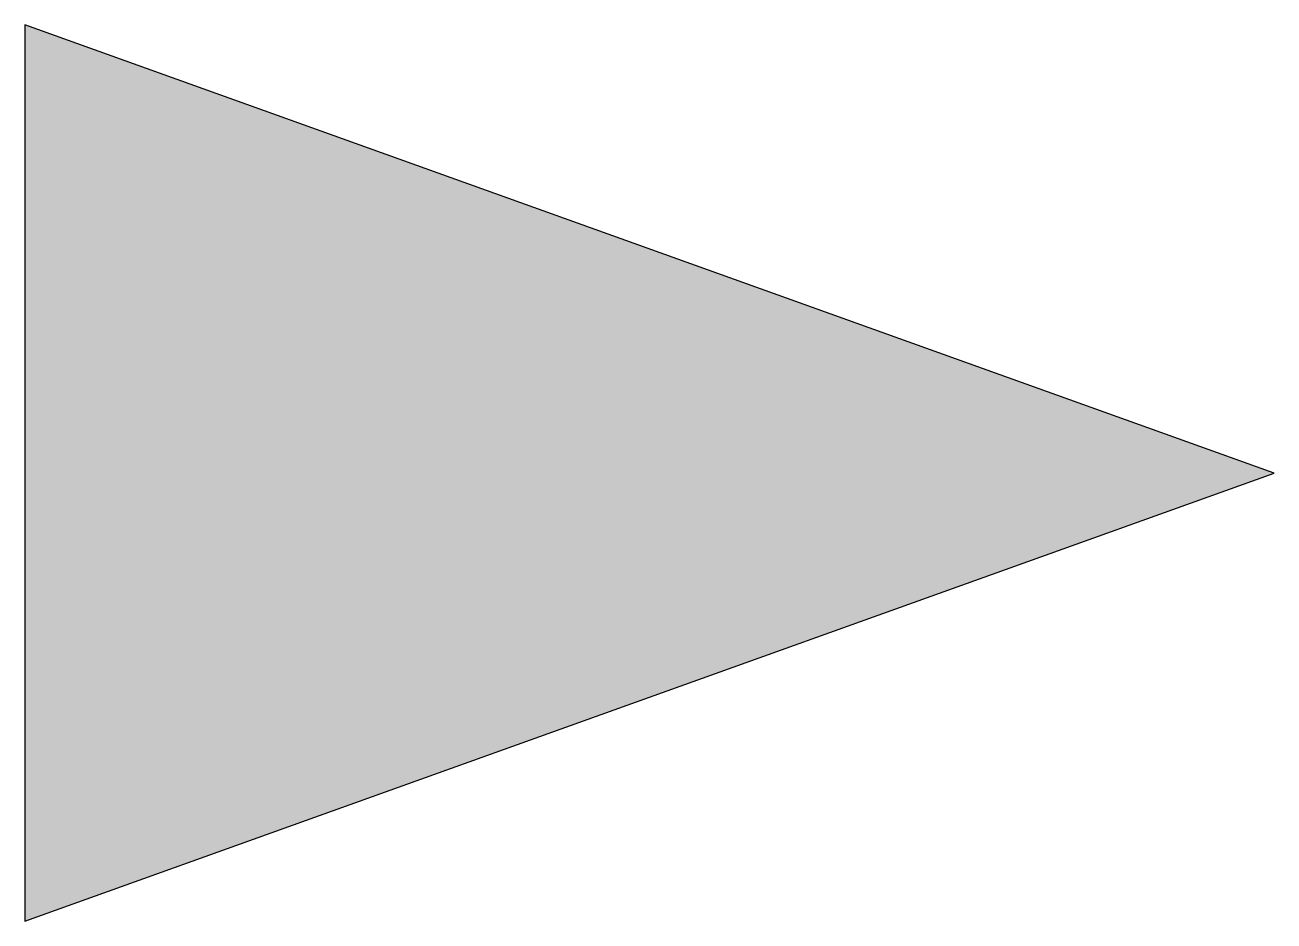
# Model space of a CAD drawing. Extents: x 0 to 3.46, y -1.24 to 1.24.
import ezdxf

# ---------------------------------------------------------------- set-up
doc = ezdxf.new("R2010")
doc.units = 0
doc.layers.get('0').update_dxf_attribs({"lineweight": 25})

msp = doc.modelspace()

# ---------------------------------------------------------------- linework, layer by layer
msp.add_lwpolyline([(3.461, 0), (0, 1.2421), (0, -1.2421)], close=True)
msp.add_solid([(0, -1.2421), (0, 1.2421), (3.461, 0)])

doc.saveas('drawing.dxf')
